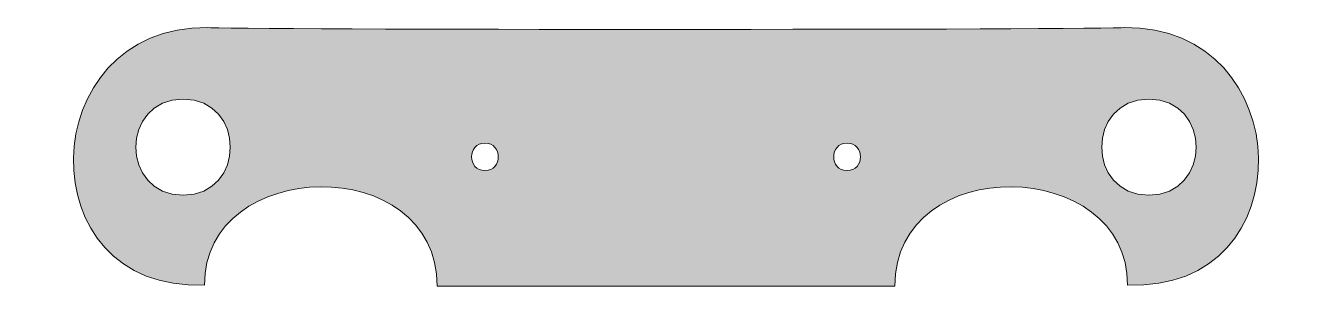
# Model space of a CAD drawing. Header units: millimetres. Extents: x 394.2 to 440.8, y -287.5 to -277.8.
import ezdxf

# ---------------------------------------------------------------- set-up
doc = ezdxf.new("R2010")
doc.units = ezdxf.units.MM
doc.header["$MEASUREMENT"] = 0
doc.layers.add('Raven', color=7, linetype='Continuous', lineweight=0)

# ---------------------------------------------------------------- blocks, each defined once
blk = doc.blocks.new('Block_1')
at = {"layer": 'Raven', "transparency": 33554687}
h = blk.add_hatch(color=4, dxfattribs=at)
h.dxf.hatch_style = 2
edge = h.paths.add_edge_path()
edge.add_spline(control_points=[(435.035, -283.97), (432.746, -283.96), (432.746, -280.48), (435.035, -280.47), (437.324, -280.48), (437.323, -283.96), (435.035, -283.97)], knot_values=[0, 0, 0, 0, 1, 1, 1, 2, 2, 2, 2], degree=3, periodic=0)
edge = h.paths.add_edge_path()
edge.add_spline(control_points=[(424.067, -283.073), (423.418, -283.082), (423.418, -282.063), (424.067, -282.073), (424.716, -282.063), (424.716, -283.082), (424.067, -283.073)], knot_values=[0, 0, 0, 0, 1, 1, 1, 2, 2, 2, 2], degree=3, periodic=0)
edge = h.paths.add_edge_path()
edge.add_spline(control_points=[(410.903, -283.073), (410.254, -283.082), (410.254, -282.063), (410.903, -282.073), (411.551, -282.063), (411.551, -283.082), (410.903, -283.073)], knot_values=[0, 0, 0, 0, 1, 1, 1, 2, 2, 2, 2], degree=3, periodic=0)
edge = h.paths.add_edge_path()
edge.add_spline(control_points=[(399.935, -283.97), (397.646, -283.96), (397.646, -280.48), (399.935, -280.47), (402.223, -280.48), (402.223, -283.96), (399.935, -283.97)], knot_values=[0, 0, 0, 0, 1, 1, 1, 2, 2, 2, 2], degree=3, periodic=0)
edge = h.paths.add_edge_path()
edge.add_spline(control_points=[(434.134, -277.861), (434.009, -277.953), (400.972, -277.957), (400.835, -277.861), (394.469, -277.792), (394.211, -287.51), (400.713, -287.24), (400.68, -282.573), (409.167, -282.354), (409.167, -287.285), (409.891, -287.285), (425.079, -287.285), (425.803, -287.285), (425.803, -282.354), (434.289, -282.573), (434.256, -287.24), (440.758, -287.51), (440.5, -277.792), (434.134, -277.861)], knot_values=[0, 0, 0, 0, 1, 1, 1, 2, 2, 2, 3, 3, 3, 4, 4, 4, 5, 5, 5, 6, 6, 6, 6], degree=3, periodic=0)
at = {"layer": 'Raven'}
for points, knots in [([(434.134, -277.861), (434.009, -277.953), (400.972, -277.957), (400.835, -277.861), (394.469, -277.792), (394.211, -287.51), (400.713, -287.24), (400.68, -282.573), (409.167, -282.354), (409.167, -287.285), (409.891, -287.285), (425.079, -287.285), (425.803, -287.285), (425.803, -282.354), (434.289, -282.573), (434.256, -287.24), (440.758, -287.51), (440.5, -277.792), (434.134, -277.861)], [0, 0, 0, 0, 1, 1, 1, 2, 2, 2, 3, 3, 3, 4, 4, 4, 5, 5, 5, 6, 6, 6, 6]), ([(399.935, -283.97), (397.646, -283.96), (397.646, -280.48), (399.935, -280.47), (402.223, -280.48), (402.223, -283.96), (399.935, -283.97)], [0, 0, 0, 0, 1, 1, 1, 2, 2, 2, 2]), ([(435.035, -283.97), (432.746, -283.96), (432.746, -280.48), (435.035, -280.47), (437.324, -280.48), (437.323, -283.96), (435.035, -283.97)], [0, 0, 0, 0, 1, 1, 1, 2, 2, 2, 2]), ([(410.903, -283.073), (410.254, -283.082), (410.254, -282.063), (410.903, -282.073), (411.551, -282.063), (411.551, -283.082), (410.903, -283.073)], [0, 0, 0, 0, 1, 1, 1, 2, 2, 2, 2]), ([(424.067, -283.073), (423.418, -283.082), (423.418, -282.063), (424.067, -282.073), (424.716, -282.063), (424.716, -283.082), (424.067, -283.073)], [0, 0, 0, 0, 1, 1, 1, 2, 2, 2, 2])]:
    blk.add_open_spline(points, degree=3, knots=knots, dxfattribs=at)
blk = doc.blocks.new('Block_0')
at = {"layer": 'Raven'}
blk.add_blockref('Block_1', (0, 0), dxfattribs=at)

msp = doc.modelspace()

# ---------------------------------------------------------------- block references
at = {"layer": 'Raven'}
msp.add_blockref('Block_0', (0, 0), dxfattribs=at)

doc.saveas('drawing.dxf')
